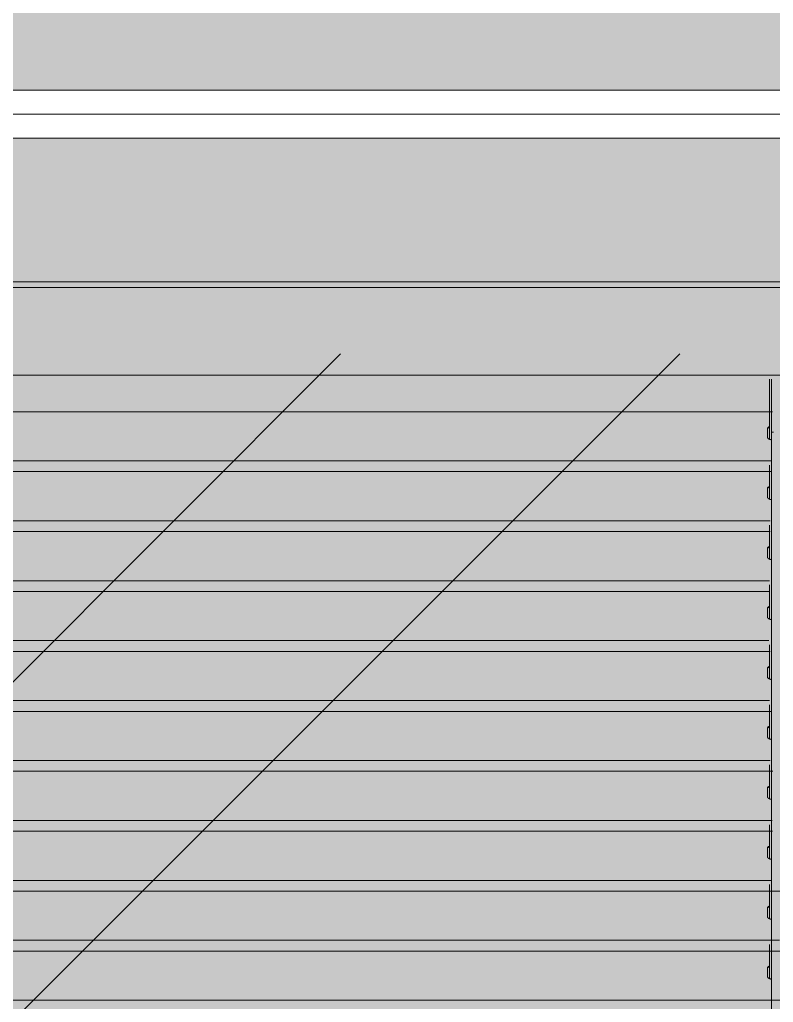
# Model space of a CAD drawing. Header units: millimetres. Extents: x 126 to 12547, y 1644 to 26714.
# Drawn here: x 947 to 1104.1, y 25933.6 to 26138.5 of the extents above; entities that cross this region are included whole.
import ezdxf

# ---------------------------------------------------------------- set-up
doc = ezdxf.new("R2010")
doc.units = ezdxf.units.MM
doc.linetypes.add('CONTINUA', pattern=[0])
doc.layers.add('cono piramide', color=4, linetype='Continuous')
for name, color, linetype, lineweight in [('F_ARREDI_pareti', 1, 'Continuous', 0), ('F_CARROZZERIA esterna', 9, 'Continuous', 5), ('F_INFISSI', 4, 'Continuous', 5), ('F_MINERAL WALL', 6, 'Continuous', 5), ('F_Tendaggio', 252, 'Continuous', 5), ('F_VETRO', 140, 'Continuous', 5)]:
    doc.layers.add(name, color=color, linetype=linetype, lineweight=lineweight)

# ---------------------------------------------------------------- blocks, each defined once
blk = doc.blocks.new('TENDAGGIO_infisso piccolo_prospetto_fronte')
at = {"layer": 'F_Tendaggio'}
for p, q in [((734451.23, 514154.22), (734692.82, 514154.22)), ((734450.98, 514143.98), (734692.56, 514143.98)), ((734450.98, 514141.72), (734692.56, 514141.72)), ((734450.73, 514131.48), (734692.32, 514131.48)), ((734450.73, 514129.22), (734692.32, 514129.22)), ((734450.57, 514118.98), (734692.16, 514118.98)), ((734450.62, 514116.72), (734692.21, 514116.72)), ((734450.46, 514106.48), (734692.05, 514106.48)), ((734450.73, 514104.22), (734692.32, 514104.22)), ((734450.57, 514093.98), (734692.16, 514093.98)), ((734450.93, 514091.73), (734692.51, 514091.73)), ((734450.77, 514081.49), (734692.35, 514081.49)), ((734451.32, 514079.23), (734692.9, 514079.23)), ((734451.16, 514068.99), (734692.74, 514068.99)), ((734451.2, 514066.73), (734692.79, 514066.73)), ((734451.04, 514056.49), (734692.63, 514056.49)), ((734452.86, 514054.23), (734694.45, 514054.23)), ((734452.7, 514043.99), (734694.28, 514043.99)), ((734454.14, 514041.74), (734695.73, 514041.74)), ((734453.98, 514031.5), (734695.56, 514031.5))]:
    blk.add_line(p, q, dxfattribs=at)
for points in [[(734723.02, 514180.12), (734413.01, 514180.12)], [(734413.01, 514161.86), (734740.21, 514161.86)], [(734692.19, 514160.99), (734692.19, 514148.47)], [(734692.56, 514160.99), (734692.56, 514149.88)], [(734692.56, 514148.37), (734692.5, 514148.38), (734692.43, 514148.39), (734692.4, 514148.4), (734692.37, 514148.41), (734692.34, 514148.42), (734692.31, 514148.42), (734692.28, 514148.43), (734692.25, 514148.44), (734692.22, 514148.45), (734692.19, 514148.46), (734692.16, 514148.48), (734692.13, 514148.49), (734692.11, 514148.5), (734692.08, 514148.51), (734692.06, 514148.53), (734692.03, 514148.54), (734692.01, 514148.55), (734691.99, 514148.57), (734691.97, 514148.58), (734691.95, 514148.59), (734691.92, 514148.61), (734691.91, 514148.62), (734691.9, 514148.63), (734691.89, 514148.64), (734691.88, 514148.65), (734691.87, 514148.66), (734691.86, 514148.67), (734691.86, 514148.67), (734691.85, 514148.68), (734691.84, 514148.69), (734691.83, 514148.7), (734691.83, 514148.71), (734691.82, 514148.72), (734691.81, 514148.73), (734691.81, 514148.74), (734691.8, 514148.75), (734691.79, 514148.75), (734691.79, 514148.76), (734691.79, 514148.77), (734691.78, 514148.78), (734691.78, 514148.79), (734691.78, 514148.8), (734691.77, 514148.8), (734691.77, 514148.81), (734691.77, 514148.82), (734691.76, 514148.83), (734691.76, 514148.83), (734691.76, 514148.84), (734691.76, 514148.85), (734691.76, 514148.86), (734691.76, 514148.87), (734691.76, 514148.88), (734691.75, 514148.88), (734691.75, 514148.89), (734691.75, 514148.9), (734691.75, 514150.77), (734691.75, 514150.77), (734691.75, 514150.78), (734691.75, 514150.78), (734691.76, 514150.79), (734691.76, 514150.79), (734691.76, 514150.8), (734691.76, 514150.8), (734691.76, 514150.81), (734691.76, 514150.82), (734691.76, 514150.82), (734691.76, 514150.83), (734691.77, 514150.83), (734691.77, 514150.84), (734691.77, 514150.84), (734691.77, 514150.85), (734691.78, 514150.85), (734691.78, 514150.86), (734691.78, 514150.86), (734691.79, 514150.87), (734691.79, 514150.87), (734691.79, 514150.88), (734691.8, 514150.88), (734691.8, 514150.89), (734691.8, 514150.89), (734691.81, 514150.9), (734691.81, 514150.9), (734691.82, 514150.91), (734691.82, 514150.91), (734691.83, 514150.92), (734691.83, 514150.92), (734691.84, 514150.93), (734691.84, 514150.93), (734691.85, 514150.94), (734691.86, 514150.95), (734691.88, 514150.96), (734691.89, 514150.97), (734691.9, 514150.98), (734691.92, 514150.99), (734691.93, 514150.99), (734691.95, 514151), (734691.96, 514151.01), (734691.98, 514151.02), (734692, 514151.03), (734692.02, 514151.04), (734692.03, 514151.04), (734692.05, 514151.05), (734692.09, 514151.07), (734692.14, 514151.08), (734692.19, 514151.1)], [(734692.19, 514150.96), (734692.16, 514150.96), (734692.14, 514150.95), (734692.11, 514150.94), (734692.09, 514150.93), (734692.06, 514150.92), (734692.04, 514150.91), (734692.01, 514150.9), (734691.99, 514150.89), (734691.97, 514150.88), (734691.95, 514150.87), (734691.94, 514150.87), (734691.92, 514150.86), (734691.9, 514150.85), (734691.89, 514150.84), (734691.88, 514150.83), (734691.86, 514150.82), (734691.86, 514150.81), (734691.85, 514150.81), (734691.84, 514150.8), (734691.84, 514150.79), (734691.83, 514150.79), (734691.83, 514150.78), (734691.82, 514150.78), (734691.82, 514150.77), (734691.81, 514150.77), (734691.81, 514150.76), (734691.8, 514150.76), (734691.8, 514150.75), (734691.79, 514150.75), (734691.79, 514150.74), (734691.78, 514150.73), (734691.78, 514150.73), (734691.78, 514150.72), (734691.78, 514150.72), (734691.77, 514150.71), (734691.77, 514150.71), (734691.77, 514150.7), (734691.77, 514150.7), (734691.76, 514150.69), (734691.76, 514150.68), (734691.76, 514150.68), (734691.76, 514150.67), (734691.76, 514150.67), (734691.76, 514150.66), (734691.76, 514150.65), (734691.75, 514150.65), (734691.75, 514150.64), (734691.75, 514150.64)], [(734692.56, 514149.88), (734692.56, 514149.88), (734692.56, 514149.88), (734692.56, 514149.88), (734692.56, 514149.88), (734692.56, 514149.88), (734692.56, 514149.88), (734692.56, 514149.88), (734692.56, 514149.88), (734692.56, 514149.88), (734692.56, 514149.88), (734692.56, 514149.88), (734692.56, 514149.88), (734692.56, 514149.88), (734692.56, 514149.88), (734692.56, 514149.89), (734692.56, 514149.89), (734692.56, 514149.89), (734692.56, 514149.89), (734692.56, 514149.89), (734692.56, 514149.89), (734692.56, 514149.89), (734692.57, 514149.89), (734692.57, 514149.89), (734692.57, 514149.89), (734692.57, 514149.89), (734692.57, 514149.89), (734692.57, 514149.89), (734692.57, 514149.89), (734692.57, 514149.89), (734692.57, 514149.89), (734692.57, 514149.9), (734692.57, 514149.9), (734692.57, 514149.9), (734692.57, 514149.9), (734692.58, 514149.9), (734692.58, 514149.9), (734692.58, 514149.9), (734692.58, 514149.9), (734692.58, 514149.91), (734692.58, 514149.91), (734692.59, 514149.91), (734692.59, 514149.91), (734692.59, 514149.91), (734692.59, 514149.91), (734692.6, 514149.91), (734692.6, 514149.92), (734692.61, 514149.92), (734692.61, 514149.92), (734692.62, 514149.92), (734692.63, 514149.93), (734692.63, 514149.93), (734692.64, 514149.93), (734692.66, 514149.94), (734692.67, 514149.94), (734692.69, 514149.94), (734692.7, 514149.95), (734692.72, 514149.95), (734692.74, 514149.95), (734692.78, 514149.96), (734692.82, 514149.96), (734692.86, 514149.97), (734692.9, 514149.97), (734692.95, 514149.97), (734693, 514149.97)], [(734692.56, 514149.88), (734692.56, 513840.64)], [(734692.19, 514143.09), (734692.19, 514135.97)], [(734692.56, 514135.87), (734692.5, 514135.88), (734692.43, 514135.89), (734692.4, 514135.9), (734692.37, 514135.91), (734692.34, 514135.92), (734692.31, 514135.93), (734692.28, 514135.94), (734692.25, 514135.95), (734692.22, 514135.96), (734692.19, 514135.97), (734692.16, 514135.98), (734692.13, 514135.99), (734692.11, 514136), (734692.08, 514136.02), (734692.06, 514136.03), (734692.03, 514136.04), (734692.01, 514136.05), (734691.99, 514136.07), (734691.97, 514136.08), (734691.95, 514136.1), (734691.92, 514136.11), (734691.91, 514136.12), (734691.9, 514136.13), (734691.89, 514136.14), (734691.88, 514136.15), (734691.87, 514136.16), (734691.86, 514136.17), (734691.86, 514136.18), (734691.85, 514136.18), (734691.84, 514136.19), (734691.83, 514136.2), (734691.83, 514136.21), (734691.82, 514136.22), (734691.81, 514136.23), (734691.81, 514136.24), (734691.8, 514136.25), (734691.79, 514136.26), (734691.79, 514136.27), (734691.79, 514136.27), (734691.78, 514136.28), (734691.78, 514136.29), (734691.78, 514136.3), (734691.77, 514136.31), (734691.77, 514136.31), (734691.77, 514136.32), (734691.76, 514136.33), (734691.76, 514136.34), (734691.76, 514136.35), (734691.76, 514136.35), (734691.76, 514136.36), (734691.76, 514136.37), (734691.76, 514136.38), (734691.75, 514136.39), (734691.75, 514136.39), (734691.75, 514136.4), (734691.75, 514138.27), (734691.75, 514138.28), (734691.75, 514138.28), (734691.75, 514138.29), (734691.76, 514138.29), (734691.76, 514138.3), (734691.76, 514138.3), (734691.76, 514138.31), (734691.76, 514138.31), (734691.76, 514138.32), (734691.76, 514138.32), (734691.76, 514138.33), (734691.77, 514138.33), (734691.77, 514138.34), (734691.77, 514138.34), (734691.77, 514138.35), (734691.78, 514138.35), (734691.78, 514138.36), (734691.78, 514138.36), (734691.79, 514138.37), (734691.79, 514138.37), (734691.79, 514138.38), (734691.8, 514138.38), (734691.8, 514138.39), (734691.8, 514138.39), (734691.81, 514138.4), (734691.81, 514138.4), (734691.82, 514138.41), (734691.82, 514138.41), (734691.83, 514138.42), (734691.83, 514138.42), (734691.84, 514138.43), (734691.84, 514138.43), (734691.85, 514138.44), (734691.86, 514138.45), (734691.88, 514138.46), (734691.89, 514138.47), (734691.9, 514138.48), (734691.92, 514138.49), (734691.93, 514138.5), (734691.95, 514138.5), (734691.96, 514138.51), (734691.98, 514138.52), (734692, 514138.53), (734692.02, 514138.54), (734692.03, 514138.55), (734692.05, 514138.55), (734692.09, 514138.57), (734692.14, 514138.58), (734692.19, 514138.6)], [(734692.19, 514138.47), (734692.16, 514138.46), (734692.14, 514138.45), (734692.11, 514138.44), (734692.09, 514138.43), (734692.06, 514138.43), (734692.04, 514138.42), (734692.01, 514138.41), (734691.99, 514138.4), (734691.97, 514138.39), (734691.95, 514138.38), (734691.94, 514138.37), (734691.92, 514138.36), (734691.9, 514138.35), (734691.89, 514138.34), (734691.88, 514138.33), (734691.86, 514138.32), (734691.86, 514138.31), (734691.85, 514138.31), (734691.84, 514138.3), (734691.84, 514138.3), (734691.83, 514138.29), (734691.83, 514138.29), (734691.82, 514138.28), (734691.82, 514138.28), (734691.81, 514138.27), (734691.81, 514138.26), (734691.8, 514138.26), (734691.8, 514138.25), (734691.79, 514138.25), (734691.79, 514138.24), (734691.78, 514138.24), (734691.78, 514138.23), (734691.78, 514138.23), (734691.78, 514138.22), (734691.77, 514138.22), (734691.77, 514138.21), (734691.77, 514138.2), (734691.77, 514138.2), (734691.76, 514138.19), (734691.76, 514138.19), (734691.76, 514138.18), (734691.76, 514138.17), (734691.76, 514138.17), (734691.76, 514138.16), (734691.76, 514138.16), (734691.75, 514138.15), (734691.75, 514138.15), (734691.75, 514138.14)], [(734692.19, 514130.59), (734692.19, 514123.47)], [(734692.56, 514123.37), (734692.5, 514123.38), (734692.43, 514123.4), (734692.4, 514123.4), (734692.37, 514123.41), (734692.34, 514123.42), (734692.31, 514123.43), (734692.28, 514123.44), (734692.25, 514123.45), (734692.22, 514123.46), (734692.19, 514123.47), (734692.16, 514123.48), (734692.13, 514123.49), (734692.11, 514123.5), (734692.08, 514123.52), (734692.06, 514123.53), (734692.03, 514123.54), (734692.01, 514123.56), (734691.99, 514123.57), (734691.97, 514123.58), (734691.95, 514123.6), (734691.92, 514123.61), (734691.91, 514123.62), (734691.9, 514123.63), (734691.89, 514123.65), (734691.88, 514123.65), (734691.87, 514123.66), (734691.86, 514123.67), (734691.86, 514123.68), (734691.85, 514123.69), (734691.84, 514123.7), (734691.83, 514123.7), (734691.83, 514123.71), (734691.82, 514123.72), (734691.81, 514123.73), (734691.81, 514123.74), (734691.8, 514123.75), (734691.79, 514123.76), (734691.79, 514123.77), (734691.79, 514123.78), (734691.78, 514123.78), (734691.78, 514123.79), (734691.78, 514123.8), (734691.77, 514123.81), (734691.77, 514123.82), (734691.77, 514123.82), (734691.76, 514123.83), (734691.76, 514123.84), (734691.76, 514123.85), (734691.76, 514123.86), (734691.76, 514123.86), (734691.76, 514123.87), (734691.76, 514123.88), (734691.75, 514123.89), (734691.75, 514123.9), (734691.75, 514123.91), (734691.75, 514125.77), (734691.75, 514125.78), (734691.75, 514125.78), (734691.75, 514125.79), (734691.76, 514125.79), (734691.76, 514125.8), (734691.76, 514125.8), (734691.76, 514125.81), (734691.76, 514125.81), (734691.76, 514125.82), (734691.76, 514125.82), (734691.76, 514125.83), (734691.77, 514125.84), (734691.77, 514125.84), (734691.77, 514125.85), (734691.77, 514125.85), (734691.78, 514125.86), (734691.78, 514125.86), (734691.78, 514125.87), (734691.79, 514125.87), (734691.79, 514125.88), (734691.79, 514125.88), (734691.8, 514125.89), (734691.8, 514125.89), (734691.8, 514125.9), (734691.81, 514125.9), (734691.81, 514125.91), (734691.82, 514125.91), (734691.82, 514125.92), (734691.83, 514125.92), (734691.83, 514125.93), (734691.84, 514125.93), (734691.84, 514125.94), (734691.85, 514125.94), (734691.86, 514125.95), (734691.88, 514125.96), (734691.89, 514125.97), (734691.9, 514125.98), (734691.92, 514125.99), (734691.93, 514126), (734691.95, 514126.01), (734691.96, 514126.02), (734691.98, 514126.02), (734692, 514126.03), (734692.02, 514126.04), (734692.03, 514126.05), (734692.05, 514126.06), (734692.09, 514126.07), (734692.14, 514126.09), (734692.19, 514126.1)], [(734692.19, 514125.97), (734692.16, 514125.96), (734692.14, 514125.95), (734692.11, 514125.95), (734692.09, 514125.94), (734692.06, 514125.93), (734692.04, 514125.92), (734692.01, 514125.91), (734691.99, 514125.9), (734691.97, 514125.89), (734691.95, 514125.88), (734691.94, 514125.87), (734691.92, 514125.86), (734691.9, 514125.85), (734691.89, 514125.84), (734691.88, 514125.83), (734691.86, 514125.82), (734691.86, 514125.82), (734691.85, 514125.81), (734691.84, 514125.8), (734691.84, 514125.8), (734691.83, 514125.79), (734691.83, 514125.79), (734691.82, 514125.78), (734691.82, 514125.78), (734691.81, 514125.77), (734691.81, 514125.77), (734691.8, 514125.76), (734691.8, 514125.76), (734691.79, 514125.75), (734691.79, 514125.75), (734691.78, 514125.74), (734691.78, 514125.73), (734691.78, 514125.73), (734691.78, 514125.72), (734691.77, 514125.72), (734691.77, 514125.71), (734691.77, 514125.71), (734691.77, 514125.7), (734691.76, 514125.69), (734691.76, 514125.69), (734691.76, 514125.68), (734691.76, 514125.68), (734691.76, 514125.67), (734691.76, 514125.67), (734691.76, 514125.66), (734691.75, 514125.65), (734691.75, 514125.65), (734691.75, 514125.64)], [(734692.19, 514118.09), (734692.19, 514110.97)], [(734692.56, 514110.87), (734692.5, 514110.88), (734692.43, 514110.9), (734692.4, 514110.91), (734692.37, 514110.91), (734692.34, 514110.92), (734692.31, 514110.93), (734692.28, 514110.94), (734692.25, 514110.95), (734692.22, 514110.96), (734692.19, 514110.97), (734692.16, 514110.98), (734692.13, 514110.99), (734692.11, 514111.01), (734692.08, 514111.02), (734692.06, 514111.03), (734692.03, 514111.04), (734692.01, 514111.06), (734691.99, 514111.07), (734691.97, 514111.09), (734691.95, 514111.1), (734691.92, 514111.12), (734691.91, 514111.13), (734691.9, 514111.13), (734691.89, 514111.15), (734691.88, 514111.16), (734691.87, 514111.16), (734691.86, 514111.17), (734691.86, 514111.18), (734691.85, 514111.19), (734691.84, 514111.2), (734691.83, 514111.21), (734691.83, 514111.21), (734691.82, 514111.22), (734691.81, 514111.23), (734691.81, 514111.24), (734691.8, 514111.25), (734691.79, 514111.26), (734691.79, 514111.27), (734691.79, 514111.28), (734691.78, 514111.29), (734691.78, 514111.29), (734691.78, 514111.3), (734691.77, 514111.31), (734691.77, 514111.32), (734691.77, 514111.33), (734691.76, 514111.33), (734691.76, 514111.34), (734691.76, 514111.35), (734691.76, 514111.36), (734691.76, 514111.37), (734691.76, 514111.37), (734691.76, 514111.38), (734691.75, 514111.39), (734691.75, 514111.4), (734691.75, 514111.41), (734691.75, 514113.27), (734691.75, 514113.28), (734691.75, 514113.29), (734691.75, 514113.29), (734691.76, 514113.3), (734691.76, 514113.3), (734691.76, 514113.31), (734691.76, 514113.31), (734691.76, 514113.32), (734691.76, 514113.32), (734691.76, 514113.33), (734691.76, 514113.33), (734691.77, 514113.34), (734691.77, 514113.34), (734691.77, 514113.35), (734691.77, 514113.35), (734691.78, 514113.36), (734691.78, 514113.36), (734691.78, 514113.37), (734691.79, 514113.37), (734691.79, 514113.38), (734691.79, 514113.38), (734691.8, 514113.39), (734691.8, 514113.39), (734691.8, 514113.4), (734691.81, 514113.4), (734691.81, 514113.41), (734691.82, 514113.41), (734691.82, 514113.42), (734691.83, 514113.42), (734691.83, 514113.43), (734691.84, 514113.43), (734691.84, 514113.44), (734691.85, 514113.45), (734691.86, 514113.46), (734691.88, 514113.47), (734691.89, 514113.47), (734691.9, 514113.48), (734691.92, 514113.49), (734691.93, 514113.5), (734691.95, 514113.51), (734691.96, 514113.52), (734691.98, 514113.53), (734692, 514113.53), (734692.02, 514113.54), (734692.03, 514113.55), (734692.05, 514113.56), (734692.09, 514113.57), (734692.14, 514113.59), (734692.19, 514113.6)], [(734692.19, 514113.47), (734692.16, 514113.46), (734692.14, 514113.46), (734692.11, 514113.45), (734692.09, 514113.44), (734692.06, 514113.43), (734692.04, 514113.42), (734692.01, 514113.41), (734691.99, 514113.4), (734691.97, 514113.39), (734691.95, 514113.38), (734691.94, 514113.37), (734691.92, 514113.36), (734691.9, 514113.35), (734691.89, 514113.34), (734691.88, 514113.33), (734691.86, 514113.32), (734691.86, 514113.32), (734691.85, 514113.31), (734691.84, 514113.31), (734691.84, 514113.3), (734691.83, 514113.3), (734691.83, 514113.29), (734691.82, 514113.29), (734691.82, 514113.28), (734691.81, 514113.27), (734691.81, 514113.27), (734691.8, 514113.26), (734691.8, 514113.26), (734691.79, 514113.25), (734691.79, 514113.25), (734691.78, 514113.24), (734691.78, 514113.24), (734691.78, 514113.23), (734691.78, 514113.23), (734691.77, 514113.22), (734691.77, 514113.21), (734691.77, 514113.21), (734691.77, 514113.2), (734691.76, 514113.2), (734691.76, 514113.19), (734691.76, 514113.18), (734691.76, 514113.18), (734691.76, 514113.17), (734691.76, 514113.17), (734691.76, 514113.16), (734691.75, 514113.16), (734691.75, 514113.15), (734691.75, 514113.14)], [(734692.19, 514105.6), (734692.19, 514098.47)], [(734692.56, 514098.38), (734692.5, 514098.39), (734692.43, 514098.4), (734692.4, 514098.41), (734692.37, 514098.42), (734692.34, 514098.42), (734692.31, 514098.43), (734692.28, 514098.44), (734692.25, 514098.45), (734692.22, 514098.46), (734692.19, 514098.47), (734692.16, 514098.48), (734692.13, 514098.5), (734692.11, 514098.51), (734692.08, 514098.52), (734692.06, 514098.53), (734692.03, 514098.55), (734692.01, 514098.56), (734691.99, 514098.57), (734691.97, 514098.59), (734691.95, 514098.6), (734691.92, 514098.62), (734691.91, 514098.63), (734691.9, 514098.64), (734691.89, 514098.65), (734691.88, 514098.66), (734691.87, 514098.67), (734691.86, 514098.67), (734691.86, 514098.68), (734691.85, 514098.69), (734691.84, 514098.7), (734691.83, 514098.71), (734691.83, 514098.72), (734691.82, 514098.73), (734691.81, 514098.74), (734691.81, 514098.74), (734691.8, 514098.75), (734691.79, 514098.76), (734691.79, 514098.77), (734691.79, 514098.78), (734691.78, 514098.79), (734691.78, 514098.8), (734691.78, 514098.8), (734691.77, 514098.81), (734691.77, 514098.82), (734691.77, 514098.83), (734691.76, 514098.84), (734691.76, 514098.84), (734691.76, 514098.85), (734691.76, 514098.86), (734691.76, 514098.87), (734691.76, 514098.88), (734691.76, 514098.88), (734691.75, 514098.89), (734691.75, 514098.9), (734691.75, 514098.91), (734691.75, 514100.78), (734691.75, 514100.78), (734691.75, 514100.79), (734691.75, 514100.79), (734691.76, 514100.8), (734691.76, 514100.8), (734691.76, 514100.81), (734691.76, 514100.81), (734691.76, 514100.82), (734691.76, 514100.82), (734691.76, 514100.83), (734691.76, 514100.83), (734691.77, 514100.84), (734691.77, 514100.84), (734691.77, 514100.85), (734691.77, 514100.86), (734691.78, 514100.86), (734691.78, 514100.87), (734691.78, 514100.87), (734691.79, 514100.88), (734691.79, 514100.88), (734691.79, 514100.89), (734691.8, 514100.89), (734691.8, 514100.9), (734691.8, 514100.9), (734691.81, 514100.91), (734691.81, 514100.91), (734691.82, 514100.92), (734691.82, 514100.92), (734691.83, 514100.93), (734691.83, 514100.93), (734691.84, 514100.93), (734691.84, 514100.94), (734691.85, 514100.95), (734691.86, 514100.96), (734691.88, 514100.97), (734691.89, 514100.98), (734691.9, 514100.99), (734691.92, 514100.99), (734691.93, 514101), (734691.95, 514101.01), (734691.96, 514101.02), (734691.98, 514101.03), (734692, 514101.04), (734692.02, 514101.04), (734692.03, 514101.05), (734692.05, 514101.06), (734692.09, 514101.07), (734692.14, 514101.09), (734692.19, 514101.1)], [(734692.19, 514100.97), (734692.16, 514100.97), (734692.14, 514100.96), (734692.11, 514100.95), (734692.09, 514100.94), (734692.06, 514100.93), (734692.04, 514100.92), (734692.01, 514100.91), (734691.99, 514100.9), (734691.97, 514100.89), (734691.95, 514100.88), (734691.94, 514100.87), (734691.92, 514100.86), (734691.9, 514100.86), (734691.89, 514100.85), (734691.88, 514100.84), (734691.86, 514100.82), (734691.86, 514100.82), (734691.85, 514100.81), (734691.84, 514100.81), (734691.84, 514100.8), (734691.83, 514100.8), (734691.83, 514100.79), (734691.82, 514100.79), (734691.82, 514100.78), (734691.81, 514100.78), (734691.81, 514100.77), (734691.8, 514100.77), (734691.8, 514100.76), (734691.79, 514100.76), (734691.79, 514100.75), (734691.78, 514100.74), (734691.78, 514100.74), (734691.78, 514100.73), (734691.78, 514100.73), (734691.77, 514100.72), (734691.77, 514100.72), (734691.77, 514100.71), (734691.77, 514100.7), (734691.76, 514100.7), (734691.76, 514100.69), (734691.76, 514100.69), (734691.76, 514100.68), (734691.76, 514100.68), (734691.76, 514100.67), (734691.76, 514100.66), (734691.75, 514100.66), (734691.75, 514100.65), (734691.75, 514100.65)], [(734692.19, 514093.1), (734692.19, 514085.98)], [(734692.56, 514085.88), (734692.5, 514085.89), (734692.43, 514085.9), (734692.4, 514085.91), (734692.37, 514085.92), (734692.34, 514085.93), (734692.31, 514085.94), (734692.28, 514085.94), (734692.25, 514085.95), (734692.22, 514085.96), (734692.19, 514085.98), (734692.16, 514085.99), (734692.13, 514086), (734692.11, 514086.01), (734692.08, 514086.02), (734692.06, 514086.04), (734692.03, 514086.05), (734692.01, 514086.06), (734691.99, 514086.08), (734691.97, 514086.09), (734691.95, 514086.11), (734691.92, 514086.12), (734691.91, 514086.13), (734691.9, 514086.14), (734691.89, 514086.15), (734691.88, 514086.16), (734691.87, 514086.17), (734691.86, 514086.18), (734691.86, 514086.19), (734691.85, 514086.19), (734691.84, 514086.2), (734691.83, 514086.21), (734691.83, 514086.22), (734691.82, 514086.23), (734691.81, 514086.24), (734691.81, 514086.25), (734691.8, 514086.26), (734691.79, 514086.27), (734691.79, 514086.28), (734691.79, 514086.28), (734691.78, 514086.29), (734691.78, 514086.3), (734691.78, 514086.31), (734691.77, 514086.31), (734691.77, 514086.32), (734691.77, 514086.33), (734691.76, 514086.34), (734691.76, 514086.35), (734691.76, 514086.35), (734691.76, 514086.36), (734691.76, 514086.37), (734691.76, 514086.38), (734691.76, 514086.39), (734691.75, 514086.4), (734691.75, 514086.4), (734691.75, 514086.41), (734691.75, 514088.28), (734691.75, 514088.28), (734691.75, 514088.29), (734691.75, 514088.3), (734691.76, 514088.3), (734691.76, 514088.31), (734691.76, 514088.31), (734691.76, 514088.32), (734691.76, 514088.32), (734691.76, 514088.33), (734691.76, 514088.33), (734691.76, 514088.34), (734691.77, 514088.34), (734691.77, 514088.35), (734691.77, 514088.35), (734691.77, 514088.36), (734691.78, 514088.36), (734691.78, 514088.37), (734691.78, 514088.37), (734691.79, 514088.38), (734691.79, 514088.38), (734691.79, 514088.39), (734691.8, 514088.39), (734691.8, 514088.4), (734691.8, 514088.4), (734691.81, 514088.41), (734691.81, 514088.41), (734691.82, 514088.42), (734691.82, 514088.42), (734691.83, 514088.43), (734691.83, 514088.43), (734691.84, 514088.44), (734691.84, 514088.44), (734691.85, 514088.45), (734691.86, 514088.46), (734691.88, 514088.47), (734691.89, 514088.48), (734691.9, 514088.49), (734691.92, 514088.5), (734691.93, 514088.51), (734691.95, 514088.51), (734691.96, 514088.52), (734691.98, 514088.53), (734692, 514088.54), (734692.02, 514088.55), (734692.03, 514088.55), (734692.05, 514088.56), (734692.09, 514088.58), (734692.14, 514088.59), (734692.19, 514088.61)], [(734692.19, 514088.48), (734692.16, 514088.47), (734692.14, 514088.46), (734692.11, 514088.45), (734692.09, 514088.44), (734692.06, 514088.43), (734692.04, 514088.43), (734692.01, 514088.41), (734691.99, 514088.4), (734691.97, 514088.4), (734691.95, 514088.39), (734691.94, 514088.38), (734691.92, 514088.37), (734691.9, 514088.36), (734691.89, 514088.35), (734691.88, 514088.34), (734691.86, 514088.33), (734691.86, 514088.32), (734691.85, 514088.32), (734691.84, 514088.31), (734691.84, 514088.31), (734691.83, 514088.3), (734691.83, 514088.3), (734691.82, 514088.29), (734691.82, 514088.28), (734691.81, 514088.28), (734691.81, 514088.27), (734691.8, 514088.27), (734691.8, 514088.26), (734691.79, 514088.26), (734691.79, 514088.25), (734691.78, 514088.25), (734691.78, 514088.24), (734691.78, 514088.24), (734691.78, 514088.23), (734691.77, 514088.22), (734691.77, 514088.22), (734691.77, 514088.21), (734691.77, 514088.21), (734691.76, 514088.2), (734691.76, 514088.2), (734691.76, 514088.19), (734691.76, 514088.18), (734691.76, 514088.18), (734691.76, 514088.17), (734691.76, 514088.17), (734691.75, 514088.16), (734691.75, 514088.15), (734691.75, 514088.15)], [(734692.19, 514080.6), (734692.19, 514073.48)], [(734692.56, 514073.38), (734692.5, 514073.39), (734692.43, 514073.4), (734692.4, 514073.41), (734692.37, 514073.42), (734692.34, 514073.43), (734692.31, 514073.44), (734692.28, 514073.45), (734692.25, 514073.46), (734692.22, 514073.47), (734692.19, 514073.48), (734692.16, 514073.49), (734692.13, 514073.5), (734692.11, 514073.51), (734692.08, 514073.53), (734692.06, 514073.54), (734692.03, 514073.55), (734692.01, 514073.56), (734691.99, 514073.58), (734691.97, 514073.59), (734691.95, 514073.61), (734691.92, 514073.62), (734691.91, 514073.63), (734691.9, 514073.64), (734691.89, 514073.66), (734691.88, 514073.66), (734691.87, 514073.67), (734691.86, 514073.68), (734691.86, 514073.69), (734691.85, 514073.7), (734691.84, 514073.7), (734691.83, 514073.71), (734691.83, 514073.72), (734691.82, 514073.73), (734691.81, 514073.74), (734691.81, 514073.75), (734691.8, 514073.76), (734691.79, 514073.77), (734691.79, 514073.78), (734691.79, 514073.79), (734691.78, 514073.79), (734691.78, 514073.8), (734691.78, 514073.81), (734691.77, 514073.82), (734691.77, 514073.82), (734691.77, 514073.83), (734691.76, 514073.84), (734691.76, 514073.85), (734691.76, 514073.86), (734691.76, 514073.86), (734691.76, 514073.87), (734691.76, 514073.88), (734691.76, 514073.89), (734691.75, 514073.9), (734691.75, 514073.91), (734691.75, 514073.91), (734691.75, 514075.78), (734691.75, 514075.79), (734691.75, 514075.79), (734691.75, 514075.8), (734691.76, 514075.8), (734691.76, 514075.81), (734691.76, 514075.81), (734691.76, 514075.82), (734691.76, 514075.82), (734691.76, 514075.83), (734691.76, 514075.83), (734691.76, 514075.84), (734691.77, 514075.84), (734691.77, 514075.85), (734691.77, 514075.85), (734691.77, 514075.86), (734691.78, 514075.86), (734691.78, 514075.87), (734691.78, 514075.88), (734691.79, 514075.88), (734691.79, 514075.89), (734691.79, 514075.89), (734691.8, 514075.9), (734691.8, 514075.9), (734691.8, 514075.91), (734691.81, 514075.91), (734691.81, 514075.92), (734691.82, 514075.92), (734691.82, 514075.92), (734691.83, 514075.93), (734691.83, 514075.93), (734691.84, 514075.94), (734691.84, 514075.94), (734691.85, 514075.95), (734691.86, 514075.96), (734691.88, 514075.97), (734691.89, 514075.98), (734691.9, 514075.99), (734691.92, 514076), (734691.93, 514076.01), (734691.95, 514076.02), (734691.96, 514076.02), (734691.98, 514076.03), (734692, 514076.04), (734692.02, 514076.05), (734692.03, 514076.06), (734692.05, 514076.06), (734692.09, 514076.08), (734692.14, 514076.09), (734692.19, 514076.11)], [(734692.19, 514075.98), (734692.16, 514075.97), (734692.14, 514075.96), (734692.11, 514075.95), (734692.09, 514075.95), (734692.06, 514075.94), (734692.04, 514075.93), (734692.01, 514075.92), (734691.99, 514075.91), (734691.97, 514075.9), (734691.95, 514075.89), (734691.94, 514075.88), (734691.92, 514075.87), (734691.9, 514075.86), (734691.89, 514075.85), (734691.88, 514075.84), (734691.86, 514075.83), (734691.86, 514075.82), (734691.85, 514075.82), (734691.84, 514075.81), (734691.84, 514075.81), (734691.83, 514075.8), (734691.83, 514075.8), (734691.82, 514075.79), (734691.82, 514075.79), (734691.81, 514075.78), (734691.81, 514075.78), (734691.8, 514075.77), (734691.8, 514075.77), (734691.79, 514075.76), (734691.79, 514075.75), (734691.78, 514075.75), (734691.78, 514075.74), (734691.78, 514075.74), (734691.78, 514075.73), (734691.77, 514075.73), (734691.77, 514075.72), (734691.77, 514075.72), (734691.77, 514075.71), (734691.76, 514075.7), (734691.76, 514075.7), (734691.76, 514075.69), (734691.76, 514075.69), (734691.76, 514075.68), (734691.76, 514075.67), (734691.76, 514075.67), (734691.75, 514075.66), (734691.75, 514075.66), (734691.75, 514075.65)], [(734692.19, 514068.1), (734692.19, 514060.98)], [(734692.56, 514060.88), (734692.5, 514060.89), (734692.43, 514060.91), (734692.4, 514060.91), (734692.37, 514060.92), (734692.34, 514060.93), (734692.31, 514060.94), (734692.28, 514060.95), (734692.25, 514060.96), (734692.22, 514060.97), (734692.19, 514060.98), (734692.16, 514060.99), (734692.13, 514061), (734692.11, 514061.02), (734692.08, 514061.03), (734692.06, 514061.04), (734692.03, 514061.05), (734692.01, 514061.07), (734691.99, 514061.08), (734691.97, 514061.1), (734691.95, 514061.11), (734691.92, 514061.13), (734691.91, 514061.13), (734691.9, 514061.14), (734691.89, 514061.16), (734691.88, 514061.17), (734691.87, 514061.17), (734691.86, 514061.18), (734691.86, 514061.19), (734691.85, 514061.2), (734691.84, 514061.21), (734691.83, 514061.22), (734691.83, 514061.22), (734691.82, 514061.23), (734691.81, 514061.24), (734691.81, 514061.25), (734691.8, 514061.26), (734691.79, 514061.27), (734691.79, 514061.28), (734691.79, 514061.29), (734691.78, 514061.3), (734691.78, 514061.3), (734691.78, 514061.31), (734691.77, 514061.32), (734691.77, 514061.33), (734691.77, 514061.33), (734691.76, 514061.34), (734691.76, 514061.35), (734691.76, 514061.36), (734691.76, 514061.37), (734691.76, 514061.37), (734691.76, 514061.38), (734691.76, 514061.39), (734691.75, 514061.4), (734691.75, 514061.41), (734691.75, 514061.42), (734691.75, 514063.28), (734691.75, 514063.29), (734691.75, 514063.29), (734691.75, 514063.3), (734691.76, 514063.3), (734691.76, 514063.31), (734691.76, 514063.32), (734691.76, 514063.32), (734691.76, 514063.33), (734691.76, 514063.33), (734691.76, 514063.34), (734691.76, 514063.34), (734691.77, 514063.35), (734691.77, 514063.35), (734691.77, 514063.36), (734691.77, 514063.36), (734691.78, 514063.37), (734691.78, 514063.37), (734691.78, 514063.38), (734691.79, 514063.38), (734691.79, 514063.39), (734691.79, 514063.39), (734691.8, 514063.4), (734691.8, 514063.4), (734691.8, 514063.41), (734691.81, 514063.41), (734691.81, 514063.42), (734691.82, 514063.42), (734691.82, 514063.43), (734691.83, 514063.43), (734691.83, 514063.44), (734691.84, 514063.44), (734691.84, 514063.45), (734691.85, 514063.46), (734691.86, 514063.47), (734691.88, 514063.47), (734691.89, 514063.48), (734691.9, 514063.49), (734691.92, 514063.5), (734691.93, 514063.51), (734691.95, 514063.52), (734691.96, 514063.53), (734691.98, 514063.54), (734692, 514063.54), (734692.02, 514063.55), (734692.03, 514063.56), (734692.05, 514063.57), (734692.09, 514063.58), (734692.14, 514063.6), (734692.19, 514063.61)], [(734692.19, 514063.48), (734692.16, 514063.47), (734692.14, 514063.47), (734692.11, 514063.46), (734692.09, 514063.45), (734692.06, 514063.44), (734692.04, 514063.43), (734692.01, 514063.42), (734691.99, 514063.41), (734691.97, 514063.4), (734691.95, 514063.39), (734691.94, 514063.38), (734691.92, 514063.37), (734691.9, 514063.36), (734691.89, 514063.35), (734691.88, 514063.34), (734691.86, 514063.33), (734691.86, 514063.33), (734691.85, 514063.32), (734691.84, 514063.32), (734691.84, 514063.31), (734691.83, 514063.31), (734691.83, 514063.3), (734691.82, 514063.29), (734691.82, 514063.29), (734691.81, 514063.28), (734691.81, 514063.28), (734691.8, 514063.27), (734691.8, 514063.27), (734691.79, 514063.26), (734691.79, 514063.26), (734691.78, 514063.25), (734691.78, 514063.25), (734691.78, 514063.24), (734691.78, 514063.23), (734691.77, 514063.23), (734691.77, 514063.22), (734691.77, 514063.22), (734691.77, 514063.21), (734691.76, 514063.21), (734691.76, 514063.2), (734691.76, 514063.19), (734691.76, 514063.19), (734691.76, 514063.18), (734691.76, 514063.18), (734691.76, 514063.17), (734691.75, 514063.16), (734691.75, 514063.16), (734691.75, 514063.15)], [(734692.19, 514055.61), (734692.19, 514048.48)], [(734692.56, 514048.38), (734692.5, 514048.4), (734692.43, 514048.41), (734692.4, 514048.42), (734692.37, 514048.42), (734692.34, 514048.43), (734692.31, 514048.44), (734692.28, 514048.45), (734692.25, 514048.46), (734692.22, 514048.47), (734692.19, 514048.48), (734692.16, 514048.49), (734692.13, 514048.51), (734692.11, 514048.52), (734692.08, 514048.53), (734692.06, 514048.54), (734692.03, 514048.56), (734692.01, 514048.57), (734691.99, 514048.58), (734691.97, 514048.6), (734691.95, 514048.61), (734691.92, 514048.63), (734691.91, 514048.64), (734691.9, 514048.65), (734691.89, 514048.66), (734691.88, 514048.67), (734691.87, 514048.68), (734691.86, 514048.68), (734691.86, 514048.69), (734691.85, 514048.7), (734691.84, 514048.71), (734691.83, 514048.72), (734691.83, 514048.73), (734691.82, 514048.74), (734691.81, 514048.74), (734691.81, 514048.75), (734691.8, 514048.76), (734691.79, 514048.77), (734691.79, 514048.78), (734691.79, 514048.79), (734691.78, 514048.8), (734691.78, 514048.81), (734691.78, 514048.81), (734691.77, 514048.82), (734691.77, 514048.83), (734691.77, 514048.84), (734691.76, 514048.84), (734691.76, 514048.85), (734691.76, 514048.86), (734691.76, 514048.87), (734691.76, 514048.88), (734691.76, 514048.89), (734691.76, 514048.89), (734691.75, 514048.9), (734691.75, 514048.91), (734691.75, 514048.92), (734691.75, 514050.79), (734691.75, 514050.79), (734691.75, 514050.8), (734691.75, 514050.8), (734691.76, 514050.81), (734691.76, 514050.81), (734691.76, 514050.82), (734691.76, 514050.82), (734691.76, 514050.83), (734691.76, 514050.83), (734691.76, 514050.84), (734691.76, 514050.84), (734691.77, 514050.85), (734691.77, 514050.85), (734691.77, 514050.86), (734691.77, 514050.86), (734691.78, 514050.87), (734691.78, 514050.87), (734691.78, 514050.88), (734691.79, 514050.88), (734691.79, 514050.89), (734691.79, 514050.89), (734691.8, 514050.9), (734691.8, 514050.9), (734691.8, 514050.91), (734691.81, 514050.91), (734691.81, 514050.92), (734691.82, 514050.92), (734691.82, 514050.93), (734691.83, 514050.93), (734691.83, 514050.94), (734691.84, 514050.94), (734691.84, 514050.95), (734691.85, 514050.96), (734691.86, 514050.97), (734691.88, 514050.98), (734691.89, 514050.99), (734691.9, 514050.99), (734691.92, 514051), (734691.93, 514051.01), (734691.95, 514051.02), (734691.96, 514051.03), (734691.98, 514051.04), (734692, 514051.05), (734692.02, 514051.05), (734692.03, 514051.06), (734692.05, 514051.07), (734692.09, 514051.08), (734692.14, 514051.1), (734692.19, 514051.11)], [(734692.19, 514050.98), (734692.16, 514050.98), (734692.14, 514050.97), (734692.11, 514050.96), (734692.09, 514050.95), (734692.06, 514050.94), (734692.04, 514050.93), (734692.01, 514050.92), (734691.99, 514050.91), (734691.97, 514050.9), (734691.95, 514050.89), (734691.94, 514050.88), (734691.92, 514050.87), (734691.9, 514050.86), (734691.89, 514050.85), (734691.88, 514050.84), (734691.86, 514050.83), (734691.86, 514050.83), (734691.85, 514050.82), (734691.84, 514050.82), (734691.84, 514050.81), (734691.83, 514050.81), (734691.83, 514050.8), (734691.82, 514050.8), (734691.82, 514050.79), (734691.81, 514050.79), (734691.81, 514050.78), (734691.8, 514050.78), (734691.8, 514050.77), (734691.79, 514050.76), (734691.79, 514050.76), (734691.78, 514050.75), (734691.78, 514050.75), (734691.78, 514050.74), (734691.78, 514050.74), (734691.77, 514050.73), (734691.77, 514050.73), (734691.77, 514050.72), (734691.77, 514050.71), (734691.76, 514050.71), (734691.76, 514050.7), (734691.76, 514050.7), (734691.76, 514050.69), (734691.76, 514050.68), (734691.76, 514050.68), (734691.76, 514050.67), (734691.75, 514050.67), (734691.75, 514050.66), (734691.75, 514050.66)], [(734692.19, 514043.11), (734692.19, 514035.99)], [(734692.56, 514035.89), (734692.5, 514035.9), (734692.43, 514035.91), (734692.4, 514035.92), (734692.37, 514035.93), (734692.34, 514035.94), (734692.31, 514035.94), (734692.28, 514035.95), (734692.25, 514035.96), (734692.22, 514035.97), (734692.19, 514035.98), (734692.16, 514036), (734692.13, 514036.01), (734692.11, 514036.02), (734692.08, 514036.03), (734692.06, 514036.05), (734692.03, 514036.06), (734692.01, 514036.07), (734691.99, 514036.09), (734691.97, 514036.1), (734691.95, 514036.11), (734691.92, 514036.13), (734691.91, 514036.14), (734691.9, 514036.15), (734691.89, 514036.16), (734691.88, 514036.17), (734691.87, 514036.18), (734691.86, 514036.19), (734691.86, 514036.19), (734691.85, 514036.2), (734691.84, 514036.21), (734691.83, 514036.22), (734691.83, 514036.23), (734691.82, 514036.24), (734691.81, 514036.25), (734691.81, 514036.26), (734691.8, 514036.27), (734691.79, 514036.28), (734691.79, 514036.29), (734691.79, 514036.29), (734691.78, 514036.3), (734691.78, 514036.31), (734691.78, 514036.32), (734691.77, 514036.32), (734691.77, 514036.33), (734691.77, 514036.34), (734691.76, 514036.35), (734691.76, 514036.36), (734691.76, 514036.36), (734691.76, 514036.37), (734691.76, 514036.38), (734691.76, 514036.39), (734691.76, 514036.4), (734691.75, 514036.4), (734691.75, 514036.41), (734691.75, 514036.42), (734691.75, 514038.29), (734691.75, 514038.29), (734691.75, 514038.3), (734691.75, 514038.3), (734691.76, 514038.31), (734691.76, 514038.31), (734691.76, 514038.32), (734691.76, 514038.33), (734691.76, 514038.33), (734691.76, 514038.34), (734691.76, 514038.34), (734691.76, 514038.35), (734691.77, 514038.35), (734691.77, 514038.36), (734691.77, 514038.36), (734691.77, 514038.37), (734691.78, 514038.37), (734691.78, 514038.38), (734691.78, 514038.38), (734691.79, 514038.39), (734691.79, 514038.39), (734691.79, 514038.4), (734691.8, 514038.4), (734691.8, 514038.41), (734691.8, 514038.41), (734691.81, 514038.42), (734691.81, 514038.42), (734691.82, 514038.43), (734691.82, 514038.43), (734691.83, 514038.44), (734691.83, 514038.44), (734691.84, 514038.45), (734691.84, 514038.45), (734691.85, 514038.46), (734691.86, 514038.47), (734691.88, 514038.48), (734691.89, 514038.49), (734691.9, 514038.5), (734691.92, 514038.51), (734691.93, 514038.51), (734691.95, 514038.52), (734691.96, 514038.53), (734691.98, 514038.54), (734692, 514038.55), (734692.02, 514038.56), (734692.03, 514038.56), (734692.05, 514038.57), (734692.09, 514038.59), (734692.14, 514038.6), (734692.19, 514038.62)], [(734692.19, 514038.48), (734692.16, 514038.48), (734692.14, 514038.47), (734692.11, 514038.46), (734692.09, 514038.45), (734692.06, 514038.44), (734692.04, 514038.43), (734692.01, 514038.42), (734691.99, 514038.41), (734691.97, 514038.4), (734691.95, 514038.4), (734691.94, 514038.39), (734691.92, 514038.38), (734691.9, 514038.37), (734691.89, 514038.36), (734691.88, 514038.35), (734691.86, 514038.34), (734691.86, 514038.33), (734691.85, 514038.33), (734691.84, 514038.32), (734691.84, 514038.32), (734691.83, 514038.31), (734691.83, 514038.3), (734691.82, 514038.3), (734691.82, 514038.29), (734691.81, 514038.29), (734691.81, 514038.28), (734691.8, 514038.28), (734691.8, 514038.27), (734691.79, 514038.27), (734691.79, 514038.26), (734691.78, 514038.26), (734691.78, 514038.25), (734691.78, 514038.24), (734691.78, 514038.24), (734691.77, 514038.23), (734691.77, 514038.23), (734691.77, 514038.22), (734691.77, 514038.22), (734691.76, 514038.21), (734691.76, 514038.2), (734691.76, 514038.2), (734691.76, 514038.19), (734691.76, 514038.19), (734691.76, 514038.18), (734691.76, 514038.18), (734691.75, 514038.17), (734691.75, 514038.16), (734691.75, 514038.16)]]:
    blk.add_lwpolyline(points, dxfattribs=at)
blk = doc.blocks.new('INFISSO L.400 MM_prospetto_fronte')
at = {"layer": 'F_VETRO', "transparency": 33554579}
h = blk.add_hatch(color=153, dxfattribs=at)
h.dxf.hatch_style = 1
h.set_gradient(color1=(102, 153, 204), color2=(251, 252, 254), rotation=45, one_color=1, tint=0.994624)
h.paths.add_polyline_path([(-15858.48, 12715.63), (-16258.48, 12715.63), (-16258.48, 11495.63), (-15858.48, 11495.63)])
at = {"layer": 'F_CARROZZERIA esterna', "color": 1}
blk.add_lwpolyline([(-15818.48, 12755.63), (-16298.48, 12755.63), (-16298.48, 11455.63), (-15818.48, 11455.63)], close=True, dxfattribs=at)
at = {"layer": 'F_INFISSI', "color": 5, "lineweight": 13}
for p, q in [((-16059.34, 12700.63), (-16243.48, 12516.49)), ((-15988.63, 12700.63), (-16243.48, 12445.78))]:
    blk.add_line(p, q, dxfattribs=at)
at = {"layer": 'F_INFISSI', "ltscale": 0.25}
blk.add_lwpolyline([(-15823.48, 12750.63), (-16293.48, 12750.63), (-16293.48, 11460.63), (-15823.48, 11460.63)], close=True, dxfattribs=at)
at = {"layer": 'F_INFISSI', "color": 41, "linetype": 'CONTINUA', "lineweight": 13, "ltscale": 0.25}
blk.add_lwpolyline([(-15858.48, 12715.63), (-16258.48, 12715.63), (-16258.48, 11495.63), (-15858.48, 11495.63)], close=True, dxfattribs=at)
blk = doc.blocks.new('RIV.to_pareti e soffitto_slider_armadiature_camera master_sez.......')
at = {"layer": 'F_INFISSI', "true_color": 0x636466}
h = blk.add_hatch(color=251, dxfattribs=at)
h.dxf.hatch_style = 1
h.paths.add_polyline_path([(734352.12, 514201.28), (734352.12, 512921.28), (734812.12, 512921.28), (734812.12, 514201.28)])
h.paths.add_polyline_path([(734382.12, 514171.28), (734782.12, 514171.28), (734782.12, 512951.28), (734382.12, 512951.28)], flags=16)
at = {"layer": 'F_MINERAL WALL', "true_color": 0x636466, "transparency": 33554559}
h = blk.add_hatch(dxfattribs=at)
h.set_pattern_fill('AR-SAND', color=251)
h.set_pattern_definition([(37.5, (2500, 0), (-1.6000313, 48.9413237), [0, -38.608, 0, -43.18, 0, -41.275]), (7.5, (2500, 0), (44.9523283, 71.68251), [0, -20.828, 0, -34.798, 0, -13.335]), (327.5, (2468.76, 0), (79.099237, 0.1437185), [0, -12.7, 0, -45.72, 0, -59.69]), (317.5, (2468.76, 0), (76.355645, 22.2929323), [0, -6.35, 0, -29.972, 0, -34.29])])
h.paths.add_polyline_path([(733693.12, 514601.28), (733693.12, 512521.28), (734878.12, 512521.28), (734878.12, 514601.28)])
h.paths.add_polyline_path([(734822.12, 514211.28), (734822.12, 512911.28), (734342.12, 512911.28), (734342.12, 514211.28)], flags=16)
at = {"layer": 'F_INFISSI', "color": 7}
for points in [[(734352.12, 512921.28), (734812.12, 512921.28), (734812.12, 514201.28), (734352.12, 514201.28)], [(734382.12, 512951.28), (734782.12, 512951.28), (734782.12, 514171.28), (734382.12, 514171.28)]]:
    blk.add_lwpolyline(points, close=True, dxfattribs=at)
at = {"layer": 'F_MINERAL WALL'}
blk.add_lwpolyline([(734342.12, 514211.28), (734822.12, 514211.28), (734822.12, 512911.28), (734342.12, 512911.28)], close=True, dxfattribs=at)
at = {"color": 1}
blk.add_blockref('INFISSO L.400 MM_prospetto_fronte', (750640.59, 501455.65), dxfattribs=at)
at = {"layer": 'cono piramide', "color": 2, "lineweight": 5}
blk.add_blockref('TENDAGGIO_infisso piccolo_prospetto_fronte', (-21.49, -10), dxfattribs=at)

msp = doc.modelspace()

# ---------------------------------------------------------------- block references
at = {"layer": 'F_ARREDI_pareti', "color": 2, "lineweight": 5}
msp.add_blockref('RIV.to_pareti e soffitto_slider_armadiature_camera master_sez.......', (-733567.34, -488087.48), dxfattribs=at)

doc.saveas('drawing.dxf')
